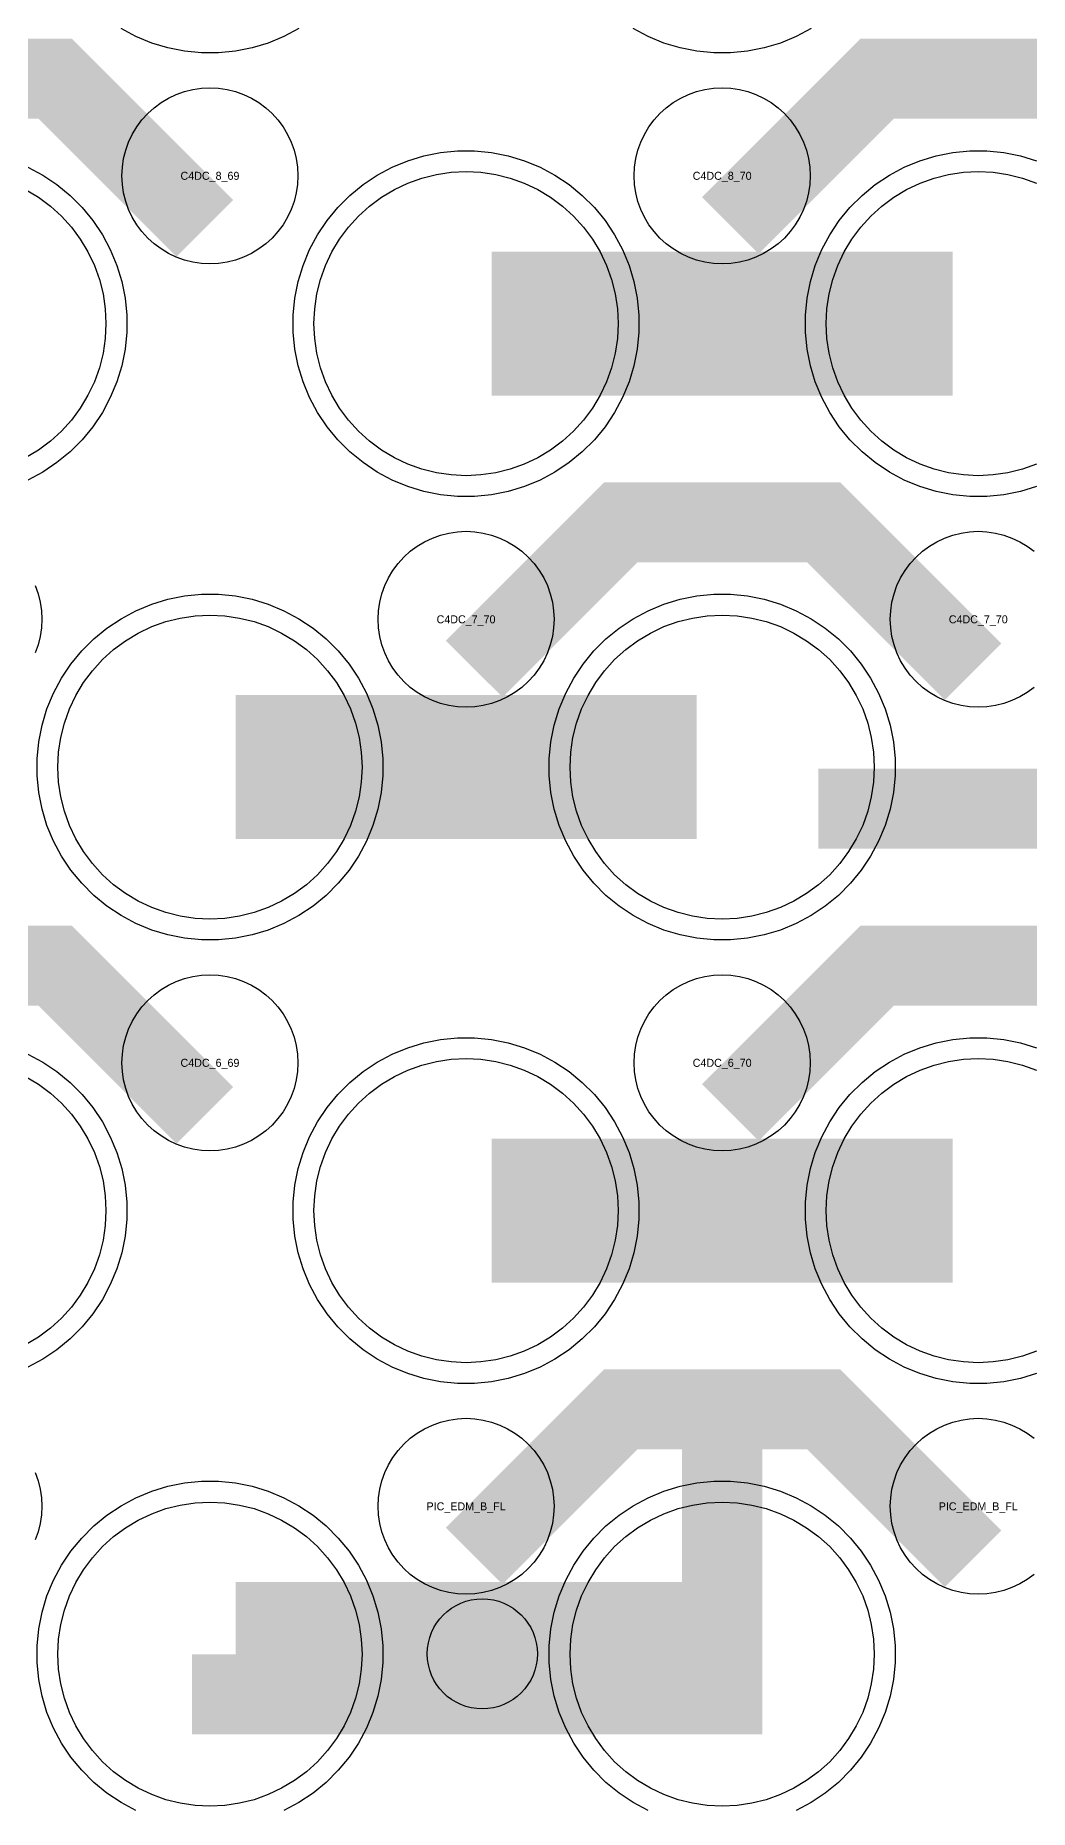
# Model space of a CAD drawing. Extents: x -11880 to 11880, y -14992 to 14992.
# Drawn here: x 10266 to 10576, y -14195 to -13641 of the extents above; entities that cross this region are included whole.
import ezdxf
from ezdxf.enums import TextEntityAlignment as Align

# ---------------------------------------------------------------- set-up
doc = ezdxf.new("R2010")
doc.units = 0
doc.header["$MEASUREMENT"] = 0
for name, color, linetype in [('GDS_775_DT_237', 138, 'CONTINUOUS'), ('RDL1_FS', 34, 'CONTINUOUS'), ('RDL_BS', 160, 'CONTINUOUS')]:
    doc.layers.add(name, color=color, linetype=linetype)

msp = doc.modelspace()

# ---------------------------------------------------------------- linework, layer by layer
at = {"layer": 'RDL1_FS'}
for points in [[(10400, -13778.559), (10395.343, -13778.33), (10390.732, -13777.646), (10386.209, -13776.514), (10381.819, -13774.942), (10377.605, -13772.95), (10373.605, -13770.552), (10369.86, -13767.774), (10366.406, -13764.644), (10363.276, -13761.19), (10360.498, -13757.445), (10358.1, -13753.445), (10356.108, -13749.231), (10354.536, -13744.841), (10353.404, -13740.318), (10352.72, -13735.707), (10352.491, -13731.05), (10352.72, -13726.393), (10353.404, -13721.782), (10354.536, -13717.259), (10356.108, -13712.869), (10358.1, -13708.655), (10360.498, -13704.655), (10363.276, -13700.91), (10366.406, -13697.456), (10369.86, -13694.326), (10373.605, -13691.548), (10377.605, -13689.15), (10381.819, -13687.158), (10386.209, -13685.586), (10390.732, -13684.454), (10395.343, -13683.77), (10400, -13683.541), (10404.657, -13683.77), (10409.268, -13684.454), (10413.791, -13685.586), (10418.181, -13687.158), (10422.395, -13689.15), (10426.395, -13691.548), (10430.14, -13694.326), (10433.594, -13697.456), (10436.724, -13700.91), (10439.502, -13704.655), (10441.9, -13708.655), (10443.892, -13712.869), (10445.464, -13717.259), (10446.596, -13721.782), (10447.28, -13726.393), (10447.509, -13731.05), (10447.28, -13735.707), (10446.596, -13740.318), (10445.464, -13744.841), (10443.892, -13749.231), (10441.9, -13753.445), (10439.502, -13757.445), (10436.724, -13761.19), (10433.594, -13764.644), (10430.14, -13767.774), (10426.395, -13770.552), (10422.395, -13772.95), (10418.181, -13774.942), (10413.791, -13776.514), (10409.268, -13777.646), (10404.657, -13778.33)], [(10320, -13917.124), (10315.343, -13916.895), (10310.732, -13916.211), (10306.209, -13915.079), (10301.819, -13913.507), (10297.605, -13911.515), (10293.605, -13909.117), (10289.86, -13906.339), (10286.406, -13903.209), (10283.276, -13899.755), (10280.498, -13896.01), (10278.1, -13892.01), (10276.108, -13887.796), (10274.536, -13883.406), (10273.404, -13878.883), (10272.72, -13874.272), (10272.491, -13869.615), (10272.72, -13864.958), (10273.404, -13860.347), (10274.536, -13855.824), (10276.108, -13851.434), (10278.1, -13847.22), (10280.498, -13843.22), (10283.276, -13839.475), (10286.406, -13836.021), (10289.86, -13832.891), (10293.605, -13830.113), (10297.605, -13827.715), (10301.819, -13825.723), (10306.209, -13824.151), (10310.732, -13823.019), (10315.343, -13822.335), (10320, -13822.106), (10324.657, -13822.335), (10329.268, -13823.019), (10333.791, -13824.151), (10338.181, -13825.723), (10342.395, -13827.715), (10346.395, -13830.113), (10350.14, -13832.891), (10353.594, -13836.021), (10356.724, -13839.475), (10359.502, -13843.22), (10361.9, -13847.22), (10363.892, -13851.434), (10365.464, -13855.824), (10366.596, -13860.347), (10367.28, -13864.958), (10367.509, -13869.615), (10367.28, -13874.272), (10366.596, -13878.883), (10365.464, -13883.406), (10363.892, -13887.796), (10361.9, -13892.01), (10359.502, -13896.01), (10356.724, -13899.755), (10353.594, -13903.209), (10350.14, -13906.339), (10346.395, -13909.117), (10342.395, -13911.515), (10338.181, -13913.507), (10333.791, -13915.079), (10329.268, -13916.211), (10324.657, -13916.895)], [(10480, -13917.124), (10475.343, -13916.895), (10470.732, -13916.211), (10466.209, -13915.079), (10461.819, -13913.507), (10457.605, -13911.515), (10453.605, -13909.117), (10449.86, -13906.339), (10446.406, -13903.209), (10443.276, -13899.755), (10440.498, -13896.01), (10438.1, -13892.01), (10436.108, -13887.796), (10434.536, -13883.406), (10433.404, -13878.883), (10432.72, -13874.272), (10432.491, -13869.615), (10432.72, -13864.958), (10433.404, -13860.347), (10434.536, -13855.824), (10436.108, -13851.434), (10438.1, -13847.22), (10440.498, -13843.22), (10443.276, -13839.475), (10446.406, -13836.021), (10449.86, -13832.891), (10453.605, -13830.113), (10457.605, -13827.715), (10461.819, -13825.723), (10466.209, -13824.151), (10470.732, -13823.019), (10475.343, -13822.335), (10480, -13822.106), (10484.657, -13822.335), (10489.268, -13823.019), (10493.791, -13824.151), (10498.181, -13825.723), (10502.395, -13827.715), (10506.395, -13830.113), (10510.14, -13832.891), (10513.594, -13836.021), (10516.724, -13839.475), (10519.502, -13843.22), (10521.9, -13847.22), (10523.892, -13851.434), (10525.464, -13855.824), (10526.596, -13860.347), (10527.28, -13864.958), (10527.509, -13869.615), (10527.28, -13874.272), (10526.596, -13878.883), (10525.464, -13883.406), (10523.892, -13887.796), (10521.9, -13892.01), (10519.502, -13896.01), (10516.724, -13899.755), (10513.594, -13903.209), (10510.14, -13906.339), (10506.395, -13909.117), (10502.395, -13911.515), (10498.181, -13913.507), (10493.791, -13915.079), (10489.268, -13916.211), (10484.657, -13916.895)], [(10400, -14055.689), (10395.343, -14055.46), (10390.732, -14054.776), (10386.209, -14053.644), (10381.819, -14052.072), (10377.605, -14050.08), (10373.605, -14047.682), (10369.86, -14044.904), (10366.406, -14041.774), (10363.276, -14038.32), (10360.498, -14034.575), (10358.1, -14030.575), (10356.108, -14026.361), (10354.536, -14021.971), (10353.404, -14017.448), (10352.72, -14012.837), (10352.491, -14008.18), (10352.72, -14003.523), (10353.404, -13998.912), (10354.536, -13994.389), (10356.108, -13989.999), (10358.1, -13985.785), (10360.498, -13981.785), (10363.276, -13978.04), (10366.406, -13974.586), (10369.86, -13971.456), (10373.605, -13968.678), (10377.605, -13966.28), (10381.819, -13964.288), (10386.209, -13962.716), (10390.732, -13961.584), (10395.343, -13960.9), (10400, -13960.671), (10404.657, -13960.9), (10409.268, -13961.584), (10413.791, -13962.716), (10418.181, -13964.288), (10422.395, -13966.28), (10426.395, -13968.678), (10430.14, -13971.456), (10433.594, -13974.586), (10436.724, -13978.04), (10439.502, -13981.785), (10441.9, -13985.785), (10443.892, -13989.999), (10445.464, -13994.389), (10446.596, -13998.912), (10447.28, -14003.523), (10447.509, -14008.18), (10447.28, -14012.837), (10446.596, -14017.448), (10445.464, -14021.971), (10443.892, -14026.361), (10441.9, -14030.575), (10439.502, -14034.575), (10436.724, -14038.32), (10433.594, -14041.774), (10430.14, -14044.904), (10426.395, -14047.682), (10422.395, -14050.08), (10418.181, -14052.072), (10413.791, -14053.644), (10409.268, -14054.776), (10404.657, -14055.46)], [(10320, -14194.254), (10315.343, -14194.025), (10310.732, -14193.341), (10306.209, -14192.209), (10301.819, -14190.637), (10297.605, -14188.645), (10293.605, -14186.247), (10289.86, -14183.469), (10286.406, -14180.339), (10283.276, -14176.885), (10280.498, -14173.14), (10278.1, -14169.14), (10276.108, -14164.926), (10274.536, -14160.536), (10273.404, -14156.013), (10272.72, -14151.402), (10272.491, -14146.745), (10272.72, -14142.088), (10273.404, -14137.477), (10274.536, -14132.954), (10276.108, -14128.564), (10278.1, -14124.35), (10280.498, -14120.35), (10283.276, -14116.605), (10286.406, -14113.151), (10289.86, -14110.021), (10293.605, -14107.243), (10297.605, -14104.845), (10301.819, -14102.853), (10306.209, -14101.281), (10310.732, -14100.149), (10315.343, -14099.465), (10320, -14099.236), (10324.657, -14099.465), (10329.268, -14100.149), (10333.791, -14101.281), (10338.181, -14102.853), (10342.395, -14104.845), (10346.395, -14107.243), (10350.14, -14110.021), (10353.594, -14113.151), (10356.724, -14116.605), (10359.502, -14120.35), (10361.9, -14124.35), (10363.892, -14128.564), (10365.464, -14132.954), (10366.596, -14137.477), (10367.28, -14142.088), (10367.509, -14146.745), (10367.28, -14151.402), (10366.596, -14156.013), (10365.464, -14160.536), (10363.892, -14164.926), (10361.9, -14169.14), (10359.502, -14173.14), (10356.724, -14176.885), (10353.594, -14180.339), (10350.14, -14183.469), (10346.395, -14186.247), (10342.395, -14188.645), (10338.181, -14190.637), (10333.791, -14192.209), (10329.268, -14193.341), (10324.657, -14194.025)], [(10480, -14194.254), (10475.343, -14194.025), (10470.732, -14193.341), (10466.209, -14192.209), (10461.819, -14190.637), (10457.605, -14188.645), (10453.605, -14186.247), (10449.86, -14183.469), (10446.406, -14180.339), (10443.276, -14176.885), (10440.498, -14173.14), (10438.1, -14169.14), (10436.108, -14164.926), (10434.536, -14160.536), (10433.404, -14156.013), (10432.72, -14151.402), (10432.491, -14146.745), (10432.72, -14142.088), (10433.404, -14137.477), (10434.536, -14132.954), (10436.108, -14128.564), (10438.1, -14124.35), (10440.498, -14120.35), (10443.276, -14116.605), (10446.406, -14113.151), (10449.86, -14110.021), (10453.605, -14107.243), (10457.605, -14104.845), (10461.819, -14102.853), (10466.209, -14101.281), (10470.732, -14100.149), (10475.343, -14099.465), (10480, -14099.236), (10484.657, -14099.465), (10489.268, -14100.149), (10493.791, -14101.281), (10498.181, -14102.853), (10502.395, -14104.845), (10506.395, -14107.243), (10510.14, -14110.021), (10513.594, -14113.151), (10516.724, -14116.605), (10519.502, -14120.35), (10521.9, -14124.35), (10523.892, -14128.564), (10525.464, -14132.954), (10526.596, -14137.477), (10527.28, -14142.088), (10527.509, -14146.745), (10527.28, -14151.402), (10526.596, -14156.013), (10525.464, -14160.536), (10523.892, -14164.926), (10521.9, -14169.14), (10519.502, -14173.14), (10516.724, -14176.885), (10513.594, -14180.339), (10510.14, -14183.469), (10506.395, -14186.247), (10502.395, -14188.645), (10498.181, -14190.637), (10493.791, -14192.209), (10489.268, -14193.341), (10484.657, -14194.025)]]:
    msp.add_lwpolyline(points, close=True, dxfattribs=at)
for points in [[(10578.181, -13774.942), (10573.791, -13776.514), (10569.268, -13777.646), (10564.657, -13778.33), (10560, -13778.559), (10555.343, -13778.33), (10550.732, -13777.646), (10546.209, -13776.514), (10541.819, -13774.942), (10537.605, -13772.95), (10533.605, -13770.552), (10529.86, -13767.774), (10526.406, -13764.644), (10523.276, -13761.19), (10520.498, -13757.445), (10518.1, -13753.445), (10516.108, -13749.231), (10514.536, -13744.841), (10513.404, -13740.318), (10512.72, -13735.707), (10512.491, -13731.05), (10512.72, -13726.393), (10513.404, -13721.782), (10514.536, -13717.259), (10516.108, -13712.869), (10518.1, -13708.655), (10520.498, -13704.655), (10523.276, -13700.91), (10526.406, -13697.456), (10529.86, -13694.326), (10533.605, -13691.548), (10537.605, -13689.15), (10541.819, -13687.158), (10546.209, -13685.586), (10550.732, -13684.454), (10555.343, -13683.77), (10560, -13683.541), (10564.657, -13683.77), (10569.268, -13684.454), (10573.791, -13685.586), (10578.181, -13687.158)], [(10578.181, -14052.072), (10573.791, -14053.644), (10569.268, -14054.776), (10564.657, -14055.46), (10560, -14055.689), (10555.343, -14055.46), (10550.732, -14054.776), (10546.209, -14053.644), (10541.819, -14052.072), (10537.605, -14050.08), (10533.605, -14047.682), (10529.86, -14044.904), (10526.406, -14041.774), (10523.276, -14038.32), (10520.498, -14034.575), (10518.1, -14030.575), (10516.108, -14026.361), (10514.536, -14021.971), (10513.404, -14017.448), (10512.72, -14012.837), (10512.491, -14008.18), (10512.72, -14003.523), (10513.404, -13998.912), (10514.536, -13994.389), (10516.108, -13989.999), (10518.1, -13985.785), (10520.498, -13981.785), (10523.276, -13978.04), (10526.406, -13974.586), (10529.86, -13971.456), (10533.605, -13968.678), (10537.605, -13966.28), (10541.819, -13964.288), (10546.209, -13962.716), (10550.732, -13961.584), (10555.343, -13960.9), (10560, -13960.671), (10564.657, -13960.9), (10569.268, -13961.584), (10573.791, -13962.716), (10578.181, -13964.288)]]:
    msp.add_lwpolyline(points, dxfattribs=at)
at = {"layer": 'RDL1_FS', "color": 241, "true_color": 0xf7abae}
for points in [[(10262.395, -13689.15), (10266.395, -13691.548), (10270.14, -13694.326), (10273.594, -13697.456), (10276.724, -13700.91), (10279.502, -13704.655), (10281.9, -13708.655), (10283.892, -13712.869), (10285.464, -13717.259), (10286.596, -13721.782), (10287.28, -13726.393), (10287.509, -13731.05), (10287.28, -13735.707), (10286.596, -13740.318), (10285.464, -13744.841), (10283.892, -13749.231), (10281.9, -13753.445), (10279.502, -13757.445), (10276.724, -13761.19), (10273.594, -13764.644), (10270.14, -13767.774), (10266.395, -13770.552), (10262.395, -13772.95)], [(10262.395, -13966.28), (10266.395, -13968.678), (10270.14, -13971.456), (10273.594, -13974.586), (10276.724, -13978.04), (10279.502, -13981.785), (10281.9, -13985.785), (10283.892, -13989.999), (10285.464, -13994.389), (10286.596, -13998.912), (10287.28, -14003.523), (10287.509, -14008.18), (10287.28, -14012.837), (10286.596, -14017.448), (10285.464, -14021.971), (10283.892, -14026.361), (10281.9, -14030.575), (10279.502, -14034.575), (10276.724, -14038.32), (10273.594, -14041.774), (10270.14, -14044.904), (10266.395, -14047.682), (10262.395, -14050.08)]]:
    msp.add_lwpolyline(points, dxfattribs=at)
at = {"layer": 'RDL1_FS'}
for points in [[(10408.002, -13731.05, 45, 45, 0), (10480.002, -13731.05, 45, 45, 0)], [(10480.002, -13731.05, 45, 45, 0), (10552.002, -13731.05, 45, 45, 0)], [(10328.002, -13869.615, 45, 45, 0), (10400.002, -13869.615, 45, 45, 0)], [(10400.002, -13869.615, 45, 45, 0), (10472.002, -13869.615, 45, 45, 0)], [(10408.002, -14008.18, 45, 45, 0), (10480.002, -14008.18, 45, 45, 0)], [(10480.002, -14008.18, 45, 45, 0), (10552.002, -14008.18, 45, 45, 0)], [(10328.002, -14146.745, 45, 45, 0), (10400.002, -14146.745, 45, 45, 0)], [(10400.002, -14146.745, 45, 45, 0), (10472.002, -14146.745, 45, 45, 0)]]:
    msp.add_lwpolyline(points, format="xyseb", dxfattribs=at)
msp.add_circle((10405.074, -14146.652), 17.2, dxfattribs=at)
at = {"layer": 'RDL_BS'}
for points in [[(10347.777, -13638.868), (10343.115, -13641.36), (10338.205, -13643.391), (10333.165, -13644.922), (10327.938, -13645.968), (10322.644, -13646.485), (10317.356, -13646.485), (10312.062, -13645.968), (10306.835, -13644.922), (10301.795, -13643.391), (10296.885, -13641.36), (10292.223, -13638.868)], [(10507.777, -13638.868), (10503.115, -13641.36), (10498.205, -13643.391), (10493.165, -13644.922), (10487.938, -13645.968), (10482.644, -13646.485), (10477.356, -13646.485), (10472.062, -13645.968), (10466.835, -13644.922), (10461.795, -13643.391), (10456.885, -13641.36), (10452.223, -13638.868)], [(10578.205, -13781.956), (10573.165, -13783.487), (10567.938, -13784.533), (10562.644, -13785.05), (10557.356, -13785.05), (10552.062, -13784.533), (10546.835, -13783.487), (10541.795, -13781.956), (10536.885, -13779.925), (10532.223, -13777.433), (10527.809, -13774.486), (10523.708, -13771.124), (10519.926, -13767.342), (10516.564, -13763.241), (10513.617, -13758.827), (10511.125, -13754.165), (10509.094, -13749.255), (10507.563, -13744.215), (10506.517, -13738.988), (10506, -13733.694), (10506, -13728.406), (10506.517, -13723.112), (10507.563, -13717.885), (10509.094, -13712.845), (10511.125, -13707.935), (10513.617, -13703.273), (10516.564, -13698.859), (10519.926, -13694.758), (10523.708, -13690.976), (10527.809, -13687.614), (10532.223, -13684.667), (10536.885, -13682.175), (10541.795, -13680.144), (10546.835, -13678.613), (10552.062, -13677.567), (10557.356, -13677.05), (10562.644, -13677.05), (10567.938, -13677.567), (10573.165, -13678.613), (10578.205, -13680.144)], [(10577.443, -13844.681), (10575.28, -13846.284), (10572.956, -13847.677), (10570.519, -13848.829), (10567.984, -13849.736), (10565.365, -13850.393), (10562.693, -13850.789), (10560, -13850.921), (10557.307, -13850.789), (10554.635, -13850.393), (10552.016, -13849.736), (10549.481, -13848.829), (10547.044, -13847.677), (10544.72, -13846.284), (10542.557, -13844.681), (10540.558, -13842.869), (10538.746, -13840.87), (10537.143, -13838.707), (10535.75, -13836.383), (10534.598, -13833.946), (10533.691, -13831.411), (10533.034, -13828.792), (10532.638, -13826.12), (10532.506, -13823.427), (10532.638, -13820.734), (10533.034, -13818.062), (10533.691, -13815.443), (10534.598, -13812.908), (10535.75, -13810.471), (10537.143, -13808.147), (10538.746, -13805.984), (10540.558, -13803.985), (10542.557, -13802.173), (10544.72, -13800.57), (10547.044, -13799.177), (10549.481, -13798.025), (10552.016, -13797.118), (10554.635, -13796.461), (10557.307, -13796.065), (10560, -13795.933), (10562.693, -13796.065), (10565.365, -13796.461), (10567.984, -13797.118), (10570.519, -13798.025), (10572.956, -13799.177), (10575.28, -13800.57), (10577.443, -13802.173)], [(10265.402, -13812.908), (10266.309, -13815.443), (10266.966, -13818.062), (10267.362, -13820.734), (10267.494, -13823.427), (10267.362, -13826.12), (10266.966, -13828.792), (10266.309, -13831.411), (10265.402, -13833.946)], [(10578.205, -14059.086), (10573.165, -14060.617), (10567.938, -14061.663), (10562.644, -14062.18), (10557.356, -14062.18), (10552.062, -14061.663), (10546.835, -14060.617), (10541.795, -14059.086), (10536.885, -14057.055), (10532.223, -14054.563), (10527.809, -14051.616), (10523.708, -14048.254), (10519.926, -14044.472), (10516.564, -14040.371), (10513.617, -14035.957), (10511.125, -14031.295), (10509.094, -14026.385), (10507.563, -14021.345), (10506.517, -14016.118), (10506, -14010.824), (10506, -14005.536), (10506.517, -14000.242), (10507.563, -13995.015), (10509.094, -13989.975), (10511.125, -13985.065), (10513.617, -13980.403), (10516.564, -13975.989), (10519.926, -13971.888), (10523.708, -13968.106), (10527.809, -13964.744), (10532.223, -13961.797), (10536.885, -13959.305), (10541.795, -13957.274), (10546.835, -13955.743), (10552.062, -13954.697), (10557.356, -13954.18), (10562.644, -13954.18), (10567.938, -13954.697), (10573.165, -13955.743), (10578.205, -13957.274)], [(10577.443, -14121.811), (10575.28, -14123.414), (10572.956, -14124.807), (10570.519, -14125.959), (10567.984, -14126.866), (10565.365, -14127.523), (10562.693, -14127.919), (10560, -14128.051), (10557.307, -14127.919), (10554.635, -14127.523), (10552.016, -14126.866), (10549.481, -14125.959), (10547.044, -14124.807), (10544.72, -14123.414), (10542.557, -14121.811), (10540.558, -14119.999), (10538.746, -14118), (10537.143, -14115.837), (10535.75, -14113.513), (10534.598, -14111.076), (10533.691, -14108.541), (10533.034, -14105.922), (10532.638, -14103.25), (10532.506, -14100.557), (10532.638, -14097.864), (10533.034, -14095.192), (10533.691, -14092.573), (10534.598, -14090.038), (10535.75, -14087.601), (10537.143, -14085.277), (10538.746, -14083.114), (10540.558, -14081.115), (10542.557, -14079.303), (10544.72, -14077.7), (10547.044, -14076.307), (10549.481, -14075.155), (10552.016, -14074.248), (10554.635, -14073.591), (10557.307, -14073.195), (10560, -14073.063), (10562.693, -14073.195), (10565.365, -14073.591), (10567.984, -14074.248), (10570.519, -14075.155), (10572.956, -14076.307), (10575.28, -14077.7), (10577.443, -14079.303)], [(10265.402, -14090.038), (10266.309, -14092.573), (10266.966, -14095.192), (10267.362, -14097.864), (10267.494, -14100.557), (10267.362, -14103.25), (10266.966, -14105.922), (10266.309, -14108.541), (10265.402, -14111.076)], [(10296.885, -14195.62), (10292.223, -14193.128), (10287.809, -14190.181), (10283.708, -14186.819), (10279.926, -14183.037), (10276.564, -14178.936), (10273.617, -14174.522), (10271.125, -14169.86), (10269.094, -14164.95), (10267.563, -14159.91), (10266.517, -14154.683), (10266, -14149.389), (10266, -14144.101), (10266.517, -14138.807), (10267.563, -14133.58), (10269.094, -14128.54), (10271.125, -14123.63), (10273.617, -14118.968), (10276.564, -14114.554), (10279.926, -14110.453), (10283.708, -14106.671), (10287.809, -14103.309), (10292.223, -14100.362), (10296.885, -14097.87), (10301.795, -14095.839), (10306.835, -14094.308), (10312.062, -14093.262), (10317.356, -14092.745), (10322.644, -14092.745), (10327.938, -14093.262), (10333.165, -14094.308), (10338.205, -14095.839), (10343.115, -14097.87), (10347.777, -14100.362), (10352.191, -14103.309), (10356.292, -14106.671), (10360.074, -14110.453), (10363.436, -14114.554), (10366.383, -14118.968), (10368.875, -14123.63), (10370.906, -14128.54), (10372.437, -14133.58), (10373.483, -14138.807), (10374, -14144.101), (10374, -14149.389), (10373.483, -14154.683), (10372.437, -14159.91), (10370.906, -14164.95), (10368.875, -14169.86), (10366.383, -14174.522), (10363.436, -14178.936), (10360.074, -14183.037), (10356.292, -14186.819), (10352.191, -14190.181), (10347.777, -14193.128), (10343.115, -14195.62)], [(10456.885, -14195.62), (10452.223, -14193.128), (10447.809, -14190.181), (10443.708, -14186.819), (10439.926, -14183.037), (10436.564, -14178.936), (10433.617, -14174.522), (10431.125, -14169.86), (10429.094, -14164.95), (10427.563, -14159.91), (10426.517, -14154.683), (10426, -14149.389), (10426, -14144.101), (10426.517, -14138.807), (10427.563, -14133.58), (10429.094, -14128.54), (10431.125, -14123.63), (10433.617, -14118.968), (10436.564, -14114.554), (10439.926, -14110.453), (10443.708, -14106.671), (10447.809, -14103.309), (10452.223, -14100.362), (10456.885, -14097.87), (10461.795, -14095.839), (10466.835, -14094.308), (10472.062, -14093.262), (10477.356, -14092.745), (10482.644, -14092.745), (10487.938, -14093.262), (10493.165, -14094.308), (10498.205, -14095.839), (10503.115, -14097.87), (10507.777, -14100.362), (10512.191, -14103.309), (10516.292, -14106.671), (10520.074, -14110.453), (10523.436, -14114.554), (10526.383, -14118.968), (10528.875, -14123.63), (10530.906, -14128.54), (10532.437, -14133.58), (10533.483, -14138.807), (10534, -14144.101), (10534, -14149.389), (10533.483, -14154.683), (10532.437, -14159.91), (10530.906, -14164.95), (10528.875, -14169.86), (10526.383, -14174.522), (10523.436, -14178.936), (10520.074, -14183.037), (10516.292, -14186.819), (10512.191, -14190.181), (10507.777, -14193.128), (10503.115, -14195.62)]]:
    msp.add_lwpolyline(points, dxfattribs=at)
for points in [[(10318.401, -13701.263, 25, 25, 0), (10271.687, -13654.549, 25, 25, 0), (10241.929, -13654.549, 25, 25, 0)], [(10482.562, -13700.364, 25, 25, 0), (10528.377, -13654.549, 25, 25, 0), (10561.93, -13654.549, 25, 25, 0)], [(10638.401, -13701.263, 25, 25, 0), (10591.687, -13654.549, 25, 25, 0), (10561.929, -13654.549, 25, 25, 0)], [(10402.562, -13838.929, 25, 25, 0), (10448.377, -13793.114, 25, 25, 0), (10481.93, -13793.114, 25, 25, 0)], [(10558.401, -13839.828, 25, 25, 0), (10511.687, -13793.114, 25, 25, 0), (10481.929, -13793.114, 25, 25, 0)], [(10510.016, -13882.628, 25, 25, 0), (10619.281, -13882.628, 25, 25, 0)], [(10318.401, -13978.393, 25, 25, 0), (10271.687, -13931.679, 25, 25, 0), (10241.929, -13931.679, 25, 25, 0)], [(10482.562, -13977.494, 25, 25, 0), (10528.377, -13931.679, 25, 25, 0), (10561.93, -13931.679, 25, 25, 0)], [(10638.401, -13978.393, 25, 25, 0), (10591.687, -13931.679, 25, 25, 0), (10561.929, -13931.679, 25, 25, 0)], [(10480, -14171.745, 25, 25, 0), (10480, -14057.744, 25, 25, 0)], [(10402.562, -14116.059, 25, 25, 0), (10448.377, -14070.244, 25, 25, 0), (10481.93, -14070.244, 25, 25, 0)], [(10558.401, -14116.958, 25, 25, 0), (10511.687, -14070.244, 25, 25, 0), (10481.929, -14070.244, 25, 25, 0)], [(10314.397, -14159.245, 25, 25, 0), (10492.5, -14159.245, 25, 25, 0)]]:
    msp.add_lwpolyline(points, format="xyseb", dxfattribs=at)
for points in [[(10320, -13712.356), (10317.307, -13712.224), (10314.635, -13711.828), (10312.016, -13711.171), (10309.481, -13710.264), (10307.044, -13709.112), (10304.72, -13707.719), (10302.557, -13706.116), (10300.558, -13704.304), (10298.746, -13702.305), (10297.143, -13700.142), (10295.75, -13697.818), (10294.598, -13695.381), (10293.691, -13692.846), (10293.034, -13690.227), (10292.638, -13687.555), (10292.506, -13684.862), (10292.638, -13682.169), (10293.034, -13679.497), (10293.691, -13676.878), (10294.598, -13674.343), (10295.75, -13671.906), (10297.143, -13669.582), (10298.746, -13667.419), (10300.558, -13665.42), (10302.557, -13663.608), (10304.72, -13662.005), (10307.044, -13660.612), (10309.481, -13659.46), (10312.016, -13658.553), (10314.635, -13657.896), (10317.307, -13657.5), (10320, -13657.368), (10322.693, -13657.5), (10325.365, -13657.896), (10327.984, -13658.553), (10330.519, -13659.46), (10332.956, -13660.612), (10335.28, -13662.005), (10337.443, -13663.608), (10339.442, -13665.42), (10341.254, -13667.419), (10342.857, -13669.582), (10344.25, -13671.906), (10345.402, -13674.343), (10346.309, -13676.878), (10346.966, -13679.497), (10347.362, -13682.169), (10347.494, -13684.862), (10347.362, -13687.555), (10346.966, -13690.227), (10346.309, -13692.846), (10345.402, -13695.381), (10344.25, -13697.818), (10342.857, -13700.142), (10341.254, -13702.305), (10339.442, -13704.304), (10337.443, -13706.116), (10335.28, -13707.719), (10332.956, -13709.112), (10330.519, -13710.264), (10327.984, -13711.171), (10325.365, -13711.828), (10322.693, -13712.224)], [(10480, -13712.356), (10477.307, -13712.224), (10474.635, -13711.828), (10472.016, -13711.171), (10469.481, -13710.264), (10467.044, -13709.112), (10464.72, -13707.719), (10462.557, -13706.116), (10460.558, -13704.304), (10458.746, -13702.305), (10457.143, -13700.142), (10455.75, -13697.818), (10454.598, -13695.381), (10453.691, -13692.846), (10453.034, -13690.227), (10452.638, -13687.555), (10452.506, -13684.862), (10452.638, -13682.169), (10453.034, -13679.497), (10453.691, -13676.878), (10454.598, -13674.343), (10455.75, -13671.906), (10457.143, -13669.582), (10458.746, -13667.419), (10460.558, -13665.42), (10462.557, -13663.608), (10464.72, -13662.005), (10467.044, -13660.612), (10469.481, -13659.46), (10472.016, -13658.553), (10474.635, -13657.896), (10477.307, -13657.5), (10480, -13657.368), (10482.693, -13657.5), (10485.365, -13657.896), (10487.984, -13658.553), (10490.519, -13659.46), (10492.956, -13660.612), (10495.28, -13662.005), (10497.443, -13663.608), (10499.442, -13665.42), (10501.254, -13667.419), (10502.857, -13669.582), (10504.25, -13671.906), (10505.402, -13674.343), (10506.309, -13676.878), (10506.966, -13679.497), (10507.362, -13682.169), (10507.494, -13684.862), (10507.362, -13687.555), (10506.966, -13690.227), (10506.309, -13692.846), (10505.402, -13695.381), (10504.25, -13697.818), (10502.857, -13700.142), (10501.254, -13702.305), (10499.442, -13704.304), (10497.443, -13706.116), (10495.28, -13707.719), (10492.956, -13709.112), (10490.519, -13710.264), (10487.984, -13711.171), (10485.365, -13711.828), (10482.693, -13712.224)], [(10397.356, -13785.05), (10392.062, -13784.533), (10386.835, -13783.487), (10381.795, -13781.956), (10376.885, -13779.925), (10372.223, -13777.433), (10367.809, -13774.486), (10363.708, -13771.124), (10359.926, -13767.342), (10356.564, -13763.241), (10353.617, -13758.827), (10351.125, -13754.165), (10349.094, -13749.255), (10347.563, -13744.215), (10346.517, -13738.988), (10346, -13733.694), (10346, -13728.406), (10346.517, -13723.112), (10347.563, -13717.885), (10349.094, -13712.845), (10351.125, -13707.935), (10353.617, -13703.273), (10356.564, -13698.859), (10359.926, -13694.758), (10363.708, -13690.976), (10367.809, -13687.614), (10372.223, -13684.667), (10376.885, -13682.175), (10381.795, -13680.144), (10386.835, -13678.613), (10392.062, -13677.567), (10397.356, -13677.05), (10402.644, -13677.05), (10407.938, -13677.567), (10413.165, -13678.613), (10418.205, -13680.144), (10423.115, -13682.175), (10427.777, -13684.667), (10432.191, -13687.614), (10436.292, -13690.976), (10440.074, -13694.758), (10443.436, -13698.859), (10446.383, -13703.273), (10448.875, -13707.935), (10450.906, -13712.845), (10452.437, -13717.885), (10453.483, -13723.112), (10454, -13728.406), (10454, -13733.694), (10453.483, -13738.988), (10452.437, -13744.215), (10450.906, -13749.255), (10448.875, -13754.165), (10446.383, -13758.827), (10443.436, -13763.241), (10440.074, -13767.342), (10436.292, -13771.124), (10432.191, -13774.486), (10427.777, -13777.433), (10423.115, -13779.925), (10418.205, -13781.956), (10413.165, -13783.487), (10407.938, -13784.533), (10402.644, -13785.05)], [(10400, -13850.921), (10397.307, -13850.789), (10394.635, -13850.393), (10392.016, -13849.736), (10389.481, -13848.829), (10387.044, -13847.677), (10384.72, -13846.284), (10382.557, -13844.681), (10380.558, -13842.869), (10378.746, -13840.87), (10377.143, -13838.707), (10375.75, -13836.383), (10374.598, -13833.946), (10373.691, -13831.411), (10373.034, -13828.792), (10372.638, -13826.12), (10372.506, -13823.427), (10372.638, -13820.734), (10373.034, -13818.062), (10373.691, -13815.443), (10374.598, -13812.908), (10375.75, -13810.471), (10377.143, -13808.147), (10378.746, -13805.984), (10380.558, -13803.985), (10382.557, -13802.173), (10384.72, -13800.57), (10387.044, -13799.177), (10389.481, -13798.025), (10392.016, -13797.118), (10394.635, -13796.461), (10397.307, -13796.065), (10400, -13795.933), (10402.693, -13796.065), (10405.365, -13796.461), (10407.984, -13797.118), (10410.519, -13798.025), (10412.956, -13799.177), (10415.28, -13800.57), (10417.443, -13802.173), (10419.442, -13803.985), (10421.254, -13805.984), (10422.857, -13808.147), (10424.25, -13810.471), (10425.402, -13812.908), (10426.309, -13815.443), (10426.966, -13818.062), (10427.362, -13820.734), (10427.494, -13823.427), (10427.362, -13826.12), (10426.966, -13828.792), (10426.309, -13831.411), (10425.402, -13833.946), (10424.25, -13836.383), (10422.857, -13838.707), (10421.254, -13840.87), (10419.442, -13842.869), (10417.443, -13844.681), (10415.28, -13846.284), (10412.956, -13847.677), (10410.519, -13848.829), (10407.984, -13849.736), (10405.365, -13850.393), (10402.693, -13850.789)], [(10317.356, -13923.615), (10312.062, -13923.098), (10306.835, -13922.052), (10301.795, -13920.521), (10296.885, -13918.49), (10292.223, -13915.998), (10287.809, -13913.051), (10283.708, -13909.689), (10279.926, -13905.907), (10276.564, -13901.806), (10273.617, -13897.392), (10271.125, -13892.73), (10269.094, -13887.82), (10267.563, -13882.78), (10266.517, -13877.553), (10266, -13872.259), (10266, -13866.971), (10266.517, -13861.677), (10267.563, -13856.45), (10269.094, -13851.41), (10271.125, -13846.5), (10273.617, -13841.838), (10276.564, -13837.424), (10279.926, -13833.323), (10283.708, -13829.541), (10287.809, -13826.179), (10292.223, -13823.232), (10296.885, -13820.74), (10301.795, -13818.709), (10306.835, -13817.178), (10312.062, -13816.132), (10317.356, -13815.615), (10322.644, -13815.615), (10327.938, -13816.132), (10333.165, -13817.178), (10338.205, -13818.709), (10343.115, -13820.74), (10347.777, -13823.232), (10352.191, -13826.179), (10356.292, -13829.541), (10360.074, -13833.323), (10363.436, -13837.424), (10366.383, -13841.838), (10368.875, -13846.5), (10370.906, -13851.41), (10372.437, -13856.45), (10373.483, -13861.677), (10374, -13866.971), (10374, -13872.259), (10373.483, -13877.553), (10372.437, -13882.78), (10370.906, -13887.82), (10368.875, -13892.73), (10366.383, -13897.392), (10363.436, -13901.806), (10360.074, -13905.907), (10356.292, -13909.689), (10352.191, -13913.051), (10347.777, -13915.998), (10343.115, -13918.49), (10338.205, -13920.521), (10333.165, -13922.052), (10327.938, -13923.098), (10322.644, -13923.615)], [(10477.356, -13923.615), (10472.062, -13923.098), (10466.835, -13922.052), (10461.795, -13920.521), (10456.885, -13918.49), (10452.223, -13915.998), (10447.809, -13913.051), (10443.708, -13909.689), (10439.926, -13905.907), (10436.564, -13901.806), (10433.617, -13897.392), (10431.125, -13892.73), (10429.094, -13887.82), (10427.563, -13882.78), (10426.517, -13877.553), (10426, -13872.259), (10426, -13866.971), (10426.517, -13861.677), (10427.563, -13856.45), (10429.094, -13851.41), (10431.125, -13846.5), (10433.617, -13841.838), (10436.564, -13837.424), (10439.926, -13833.323), (10443.708, -13829.541), (10447.809, -13826.179), (10452.223, -13823.232), (10456.885, -13820.74), (10461.795, -13818.709), (10466.835, -13817.178), (10472.062, -13816.132), (10477.356, -13815.615), (10482.644, -13815.615), (10487.938, -13816.132), (10493.165, -13817.178), (10498.205, -13818.709), (10503.115, -13820.74), (10507.777, -13823.232), (10512.191, -13826.179), (10516.292, -13829.541), (10520.074, -13833.323), (10523.436, -13837.424), (10526.383, -13841.838), (10528.875, -13846.5), (10530.906, -13851.41), (10532.437, -13856.45), (10533.483, -13861.677), (10534, -13866.971), (10534, -13872.259), (10533.483, -13877.553), (10532.437, -13882.78), (10530.906, -13887.82), (10528.875, -13892.73), (10526.383, -13897.392), (10523.436, -13901.806), (10520.074, -13905.907), (10516.292, -13909.689), (10512.191, -13913.051), (10507.777, -13915.998), (10503.115, -13918.49), (10498.205, -13920.521), (10493.165, -13922.052), (10487.938, -13923.098), (10482.644, -13923.615)], [(10320, -13989.486), (10317.307, -13989.354), (10314.635, -13988.958), (10312.016, -13988.301), (10309.481, -13987.394), (10307.044, -13986.242), (10304.72, -13984.849), (10302.557, -13983.246), (10300.558, -13981.434), (10298.746, -13979.435), (10297.143, -13977.272), (10295.75, -13974.948), (10294.598, -13972.511), (10293.691, -13969.976), (10293.034, -13967.357), (10292.638, -13964.685), (10292.506, -13961.992), (10292.638, -13959.299), (10293.034, -13956.627), (10293.691, -13954.008), (10294.598, -13951.473), (10295.75, -13949.036), (10297.143, -13946.712), (10298.746, -13944.549), (10300.558, -13942.55), (10302.557, -13940.738), (10304.72, -13939.135), (10307.044, -13937.742), (10309.481, -13936.59), (10312.016, -13935.683), (10314.635, -13935.026), (10317.307, -13934.63), (10320, -13934.498), (10322.693, -13934.63), (10325.365, -13935.026), (10327.984, -13935.683), (10330.519, -13936.59), (10332.956, -13937.742), (10335.28, -13939.135), (10337.443, -13940.738), (10339.442, -13942.55), (10341.254, -13944.549), (10342.857, -13946.712), (10344.25, -13949.036), (10345.402, -13951.473), (10346.309, -13954.008), (10346.966, -13956.627), (10347.362, -13959.299), (10347.494, -13961.992), (10347.362, -13964.685), (10346.966, -13967.357), (10346.309, -13969.976), (10345.402, -13972.511), (10344.25, -13974.948), (10342.857, -13977.272), (10341.254, -13979.435), (10339.442, -13981.434), (10337.443, -13983.246), (10335.28, -13984.849), (10332.956, -13986.242), (10330.519, -13987.394), (10327.984, -13988.301), (10325.365, -13988.958), (10322.693, -13989.354)], [(10480, -13989.486), (10477.307, -13989.354), (10474.635, -13988.958), (10472.016, -13988.301), (10469.481, -13987.394), (10467.044, -13986.242), (10464.72, -13984.849), (10462.557, -13983.246), (10460.558, -13981.434), (10458.746, -13979.435), (10457.143, -13977.272), (10455.75, -13974.948), (10454.598, -13972.511), (10453.691, -13969.976), (10453.034, -13967.357), (10452.638, -13964.685), (10452.506, -13961.992), (10452.638, -13959.299), (10453.034, -13956.627), (10453.691, -13954.008), (10454.598, -13951.473), (10455.75, -13949.036), (10457.143, -13946.712), (10458.746, -13944.549), (10460.558, -13942.55), (10462.557, -13940.738), (10464.72, -13939.135), (10467.044, -13937.742), (10469.481, -13936.59), (10472.016, -13935.683), (10474.635, -13935.026), (10477.307, -13934.63), (10480, -13934.498), (10482.693, -13934.63), (10485.365, -13935.026), (10487.984, -13935.683), (10490.519, -13936.59), (10492.956, -13937.742), (10495.28, -13939.135), (10497.443, -13940.738), (10499.442, -13942.55), (10501.254, -13944.549), (10502.857, -13946.712), (10504.25, -13949.036), (10505.402, -13951.473), (10506.309, -13954.008), (10506.966, -13956.627), (10507.362, -13959.299), (10507.494, -13961.992), (10507.362, -13964.685), (10506.966, -13967.357), (10506.309, -13969.976), (10505.402, -13972.511), (10504.25, -13974.948), (10502.857, -13977.272), (10501.254, -13979.435), (10499.442, -13981.434), (10497.443, -13983.246), (10495.28, -13984.849), (10492.956, -13986.242), (10490.519, -13987.394), (10487.984, -13988.301), (10485.365, -13988.958), (10482.693, -13989.354)], [(10397.356, -14062.18), (10392.062, -14061.663), (10386.835, -14060.617), (10381.795, -14059.086), (10376.885, -14057.055), (10372.223, -14054.563), (10367.809, -14051.616), (10363.708, -14048.254), (10359.926, -14044.472), (10356.564, -14040.371), (10353.617, -14035.957), (10351.125, -14031.295), (10349.094, -14026.385), (10347.563, -14021.345), (10346.517, -14016.118), (10346, -14010.824), (10346, -14005.536), (10346.517, -14000.242), (10347.563, -13995.015), (10349.094, -13989.975), (10351.125, -13985.065), (10353.617, -13980.403), (10356.564, -13975.989), (10359.926, -13971.888), (10363.708, -13968.106), (10367.809, -13964.744), (10372.223, -13961.797), (10376.885, -13959.305), (10381.795, -13957.274), (10386.835, -13955.743), (10392.062, -13954.697), (10397.356, -13954.18), (10402.644, -13954.18), (10407.938, -13954.697), (10413.165, -13955.743), (10418.205, -13957.274), (10423.115, -13959.305), (10427.777, -13961.797), (10432.191, -13964.744), (10436.292, -13968.106), (10440.074, -13971.888), (10443.436, -13975.989), (10446.383, -13980.403), (10448.875, -13985.065), (10450.906, -13989.975), (10452.437, -13995.015), (10453.483, -14000.242), (10454, -14005.536), (10454, -14010.824), (10453.483, -14016.118), (10452.437, -14021.345), (10450.906, -14026.385), (10448.875, -14031.295), (10446.383, -14035.957), (10443.436, -14040.371), (10440.074, -14044.472), (10436.292, -14048.254), (10432.191, -14051.616), (10427.777, -14054.563), (10423.115, -14057.055), (10418.205, -14059.086), (10413.165, -14060.617), (10407.938, -14061.663), (10402.644, -14062.18)], [(10400, -14128.051), (10397.307, -14127.919), (10394.635, -14127.523), (10392.016, -14126.866), (10389.481, -14125.959), (10387.044, -14124.807), (10384.72, -14123.414), (10382.557, -14121.811), (10380.558, -14119.999), (10378.746, -14118), (10377.143, -14115.837), (10375.75, -14113.513), (10374.598, -14111.076), (10373.691, -14108.541), (10373.034, -14105.922), (10372.638, -14103.25), (10372.506, -14100.557), (10372.638, -14097.864), (10373.034, -14095.192), (10373.691, -14092.573), (10374.598, -14090.038), (10375.75, -14087.601), (10377.143, -14085.277), (10378.746, -14083.114), (10380.558, -14081.115), (10382.557, -14079.303), (10384.72, -14077.7), (10387.044, -14076.307), (10389.481, -14075.155), (10392.016, -14074.248), (10394.635, -14073.591), (10397.307, -14073.195), (10400, -14073.063), (10402.693, -14073.195), (10405.365, -14073.591), (10407.984, -14074.248), (10410.519, -14075.155), (10412.956, -14076.307), (10415.28, -14077.7), (10417.443, -14079.303), (10419.442, -14081.115), (10421.254, -14083.114), (10422.857, -14085.277), (10424.25, -14087.601), (10425.402, -14090.038), (10426.309, -14092.573), (10426.966, -14095.192), (10427.362, -14097.864), (10427.494, -14100.557), (10427.362, -14103.25), (10426.966, -14105.922), (10426.309, -14108.541), (10425.402, -14111.076), (10424.25, -14113.513), (10422.857, -14115.837), (10421.254, -14118), (10419.442, -14119.999), (10417.443, -14121.811), (10415.28, -14123.414), (10412.956, -14124.807), (10410.519, -14125.959), (10407.984, -14126.866), (10405.365, -14127.523), (10402.693, -14127.919)]]:
    msp.add_lwpolyline(points, close=True, dxfattribs=at)
at = {"layer": 'RDL_BS', "color": 241, "true_color": 0xf7abae}
for points in [[(10263.115, -13682.175), (10267.777, -13684.667), (10272.191, -13687.614), (10276.292, -13690.976), (10280.074, -13694.758), (10283.436, -13698.859), (10286.383, -13703.273), (10288.875, -13707.935), (10290.906, -13712.845), (10292.437, -13717.885), (10293.483, -13723.112), (10294, -13728.406), (10294, -13733.694), (10293.483, -13738.988), (10292.437, -13744.215), (10290.906, -13749.255), (10288.875, -13754.165), (10286.383, -13758.827), (10283.436, -13763.241), (10280.074, -13767.342), (10276.292, -13771.124), (10272.191, -13774.486), (10267.777, -13777.433), (10263.115, -13779.925)], [(10263.115, -13959.305), (10267.777, -13961.797), (10272.191, -13964.744), (10276.292, -13968.106), (10280.074, -13971.888), (10283.436, -13975.989), (10286.383, -13980.403), (10288.875, -13985.065), (10290.906, -13989.975), (10292.437, -13995.015), (10293.483, -14000.242), (10294, -14005.536), (10294, -14010.824), (10293.483, -14016.118), (10292.437, -14021.345), (10290.906, -14026.385), (10288.875, -14031.295), (10286.383, -14035.957), (10283.436, -14040.371), (10280.074, -14044.472), (10276.292, -14048.254), (10272.191, -14051.616), (10267.777, -14054.563), (10263.115, -14057.055)]]:
    msp.add_lwpolyline(points, dxfattribs=at)

# ---------------------------------------------------------------- texts
at = {"layer": 'GDS_775_DT_237'}
for s, p in [('C4DC_8_69', (10320, -13684.862)), ('C4DC_8_69', (10320, -13684.862)), ('C4DC_8_70', (10480, -13684.862)), ('C4DC_8_70', (10480, -13684.862)), ('C4DC_7_70', (10400, -13823.427)), ('C4DC_7_70', (10400, -13823.427)), ('C4DC_7_70', (10560, -13823.427)), ('C4DC_7_70', (10560, -13823.427)), ('C4DC_6_69', (10320, -13961.992)), ('C4DC_6_69', (10320, -13961.992)), ('C4DC_6_70', (10480, -13961.992)), ('C4DC_6_70', (10480, -13961.992)), ('PIC_EDM_B_FL', (10400, -14100.557)), ('PIC_EDM_B_FL', (10400, -14100.557)), ('PIC_EDM_B_FL', (10560, -14100.557)), ('PIC_EDM_B_FL', (10560, -14100.557))]:
    msp.add_text(s, height=2.5, dxfattribs=at).set_placement(p, align=Align.MIDDLE_CENTER)

doc.saveas('drawing.dxf')
